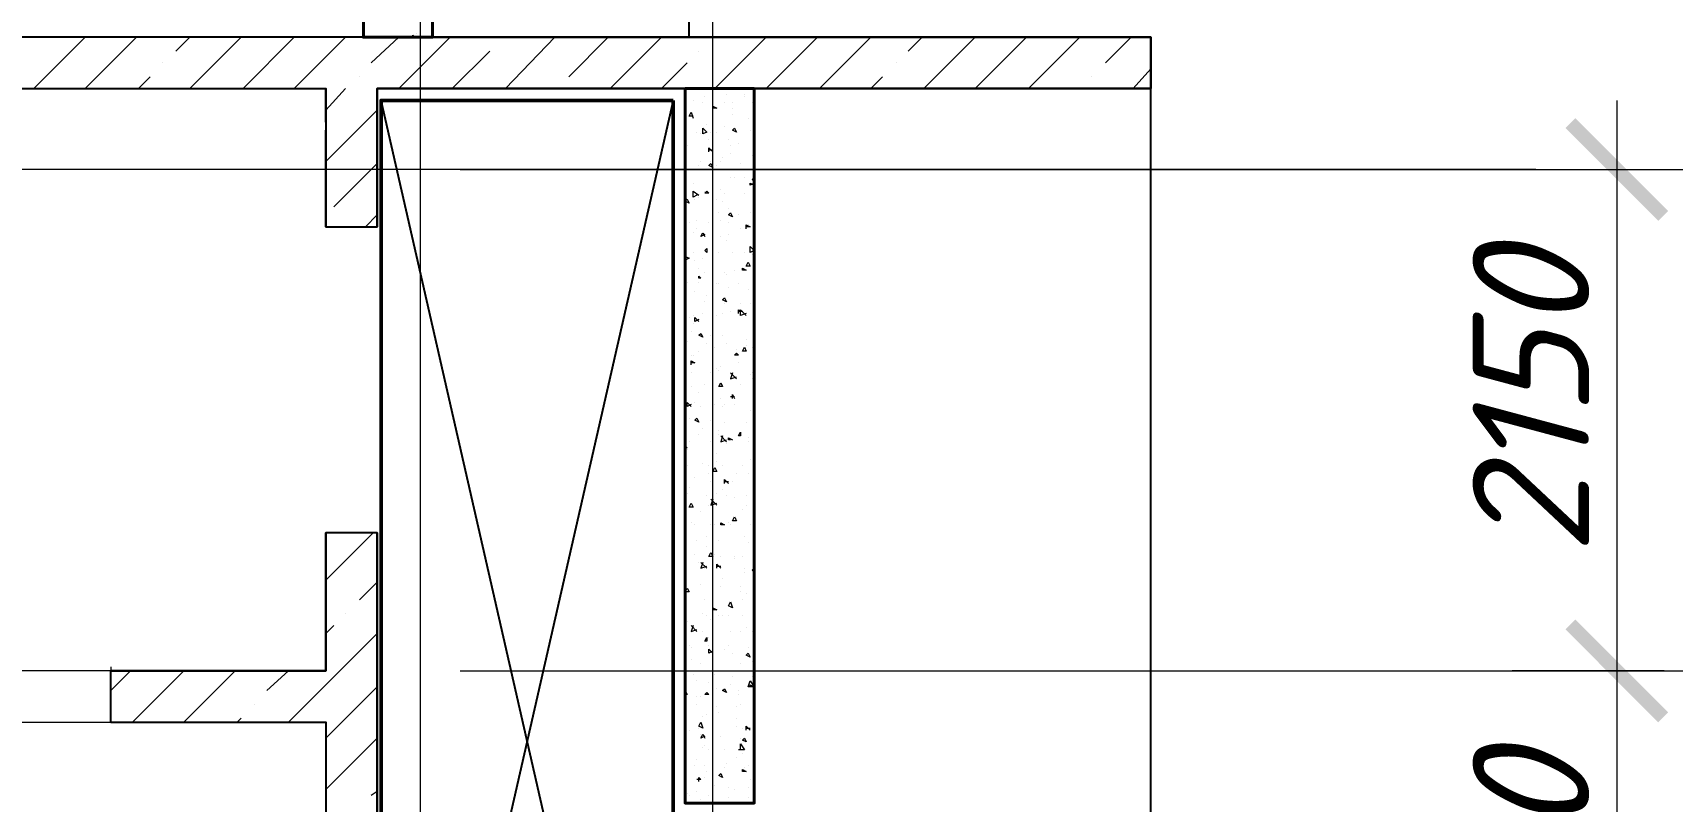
# Model space of a CAD drawing. Header units: millimetres. Extents: x 2279 to 5236, y 896 to 2828.
# Drawn here: x 4515.93 to 4551.09, y 1834.15 to 1850.63 of the extents above; entities that cross this region are included whole.
import ezdxf

# ---------------------------------------------------------------- set-up
doc = ezdxf.new("R2010")
doc.units = ezdxf.units.MM
for name, color, linetype in [('PDF _!!ОСНОВНАЯ', 7, 'Continuous'), ('PDF _!!ТОНКАЯ', 7, 'Continuous'), ('PDF _0', 7, 'Continuous'), ('PDF _2020-02-11_АР_Секция_1 - План этажа - Уровень 2$0$A-DETL-GENF', 7, 'Continuous'), ('PDF _2020-02-11_АР_Секция_1 - План этажа - Уровень 2$0$A-WALL-FNSH', 7, 'Continuous'), ('PDF _СПДС_СТЕНЫ', 7, 'Continuous'), ('PDF _Текст', 7, 'Continuous')]:
    doc.layers.add(name, color=color, linetype=linetype)
doc.styles.add('PDF ISOCPEUR Italic', font='isocpeui.ttf')

msp = doc.modelspace()

# ---------------------------------------------------------------- linework, layer by layer
at = {"layer": 'PDF _!!ОСНОВНАЯ', "lineweight": 50}
msp.add_lwpolyline([(4529.669, 1849.18), (4529.669, 1821.704), (4523.403, 1821.704), (4523.403, 1849.18)], close=True, dxfattribs=at)
at = {"layer": 'PDF _!!ТОНКАЯ', "lineweight": 20}
for points in [[(4524.25, 1775.263), (4524.25, 1780.259), (4524.25, 1781.402), (4524.25, 1795.88), (4524.25, 1815.481), (4524.25, 1826.234), (4524.25, 1836.945), (4524.25, 1847.698), (4524.25, 1867.299), (4524.25, 1880.55), (4524.25, 1894.562)], [(4530.515, 1777.338), (4530.515, 1782.333), (4530.515, 1795.88), (4530.515, 1815.481), (4530.515, 1826.234), (4530.515, 1836.945), (4530.515, 1847.698), (4530.515, 1867.299), (4530.515, 1880.55), (4530.515, 1894.562)], [(4515.952, 1849.434), (4517.053, 1850.534)], [(4517.053, 1849.434), (4518.154, 1850.534)], [(4519, 1850.238), (4519.297, 1850.534)], [(4519.297, 1849.434), (4520.397, 1850.534)], [(4520.44, 1849.434), (4521.54, 1850.534)], [(4521.54, 1849.434), (4522.641, 1850.534)], [(4523.191, 1849.984), (4523.784, 1850.534)], [(4523.784, 1849.434), (4524.885, 1850.534)], [(4526.028, 1850.534), (4526.028, 1850.534)], [(4526.07, 1849.434), (4527.129, 1850.534)], [(4527.425, 1849.688), (4528.272, 1850.534)], [(4528.314, 1849.434), (4529.415, 1850.534)], [(4530.515, 1850.534), (4530.515, 1850.534)], [(4530.558, 1849.434), (4531.658, 1850.534)], [(4531.658, 1849.434), (4532.759, 1850.534)], [(4532.801, 1849.434), (4533.902, 1850.534)], [(4534.706, 1850.238), (4535.003, 1850.534)], [(4535.045, 1849.434), (4536.146, 1850.534)], [(4536.146, 1849.434), (4537.247, 1850.534)], [(4537.289, 1849.434), (4538.39, 1850.534)], [(4538.94, 1849.984), (4539.49, 1850.534)], [(4518.704, 1849.984), (4518.704, 1849.984)], [(4524.927, 1849.434), (4525.731, 1850.238)], [(4529.415, 1849.434), (4529.965, 1849.984)], [(4530.219, 1850.238), (4530.219, 1850.238)], [(4534.452, 1849.984), (4534.452, 1849.984)], [(4518.196, 1849.434), (4518.45, 1849.688)], [(4522.937, 1849.688), (4522.937, 1849.688)], [(4533.902, 1849.434), (4534.156, 1849.688)], [(4538.644, 1849.688), (4538.644, 1849.688)], [(4539.533, 1849.434), (4539.914, 1849.857)], [(4522.218, 1848.968), (4522.641, 1849.434)], [(4522.218, 1847.867), (4523.318, 1848.968)], [(4549.905, 1849.18), (4549.905, 1835.463)], [(4522.387, 1846.894), (4523.318, 1847.825)], [(4548.169, 1847.698), (4543.173, 1847.698), (4536.4, 1847.698), (4530.177, 1847.698), (4508.374, 1847.698), (4500.5, 1847.698), (4493.007, 1847.698), (4488.646, 1847.698), (4466.167, 1847.698), (4459.901, 1847.698), (4455.117, 1847.698), (4441.104, 1847.698)], [(4525.096, 1847.698), (4531.15, 1847.698), (4537.416, 1847.698), (4554.9, 1847.698), (4559.938, 1847.698)], [(4547.788, 1847.698), (4550.921, 1847.698)], [(4523.064, 1846.47), (4523.318, 1846.724)], [(4522.218, 1838.892), (4523.234, 1839.908)], [(4522.937, 1838.469), (4523.318, 1838.85)], [(4549.905, 1838.469), (4549.905, 1824.753)], [(4522.641, 1838.173), (4522.641, 1838.173)], [(4521.413, 1835.844), (4522.218, 1836.649), (4523.318, 1837.749)], [(4522.218, 1837.749), (4522.387, 1837.919)], [(4517.603, 1836.522), (4518.027, 1836.945)], [(4518.069, 1835.844), (4519.17, 1836.945)], [(4519.17, 1835.844), (4520.27, 1836.945)], [(4520.948, 1836.522), (4521.413, 1836.945)], [(4525.096, 1836.945), (4531.15, 1836.945), (4537.416, 1836.945), (4554.9, 1836.945), (4559.938, 1836.945)], [(4522.218, 1835.506), (4523.318, 1836.606)], [(4520.694, 1836.225), (4520.694, 1836.225)], [(4520.313, 1835.844), (4520.397, 1835.929)], [(4522.218, 1834.405), (4523.318, 1835.506)], [(4523.191, 1834.278), (4523.318, 1834.363)]]:
    msp.add_lwpolyline(points, dxfattribs=at)
at = {"layer": 'PDF _!!ТОНКАЯ', "lineweight": 25}
for points in [[(4480.179, 1759.134), (4531.235, 1780.301), (4530.769, 1781.444), (4531.108, 1781.614), (4525.35, 1795.584), (4530.981, 1797.912), (4530.981, 1812.645), (4539.914, 1812.645), (4539.914, 1850.534), (4530.007, 1850.534), (4530.007, 1866.198)], [(4523.022, 1850.534), (4524.504, 1850.534), (4539.914, 1850.534), (4539.914, 1849.434), (4531.404, 1849.434), (4529.923, 1849.434), (4523.318, 1849.434), (4523.318, 1846.47)], [(4522.218, 1848.714), (4522.218, 1849.434)], [(4529.669, 1849.18), (4523.403, 1821.704)], [(4529.669, 1821.704), (4523.403, 1849.18)], [(4523.572, 1849.18), (4523.572, 1849.18)], [(4522.218, 1846.47), (4522.218, 1848.545)], [(4523.318, 1825.218), (4523.318, 1832.119), (4523.318, 1839.908), (4523.318, 1832.119), (4523.318, 1831.865), (4523.318, 1831.357), (4523.318, 1825.218), (4522.218, 1825.218), (4522.218, 1826.234), (4495.716, 1826.234), (4495.716, 1813.746), (4522.218, 1813.746), (4522.218, 1818.656), (4523.318, 1818.656), (4523.318, 1814.042)], [(4523.318, 1839.908), (4522.218, 1839.908), (4522.218, 1836.945), (4517.603, 1836.945), (4522.218, 1836.945), (4522.218, 1839.908)], [(4517.603, 1835.844), (4522.218, 1835.844), (4522.218, 1827.335), (4508.967, 1827.335), (4508.967, 1835.844), (4510.872, 1835.844)]]:
    msp.add_lwpolyline(points, dxfattribs=at)
msp.add_lwpolyline([(4495.716, 1846.47), (4495.716, 1849.434), (4522.218, 1849.434), (4522.218, 1846.47), (4523.318, 1846.47), (4523.318, 1849.434), (4539.914, 1849.434), (4539.914, 1850.534), (4494.615, 1850.534), (4494.615, 1846.47)], close=True, dxfattribs=at)
at = {"layer": 'PDF _!!ТОНКАЯ', "lineweight": 20}
msp.add_lwpolyline([(4550.921, 1836.945), (4547.661, 1836.945)], close=True, dxfattribs=at)
at = {"layer": 'PDF _0', "lineweight": 20}
msp.add_arc((4616.349, 1792.515), 128.507, 318.74634, 131.16578, dxfattribs=at)
at = {"layer": 'PDF _0', "transparency": 33554559}
for points in [[(4551.005, 1846.809), (4548.804, 1848.587), (4549.016, 1848.799)], [(4550.794, 1846.597), (4551.005, 1846.809), (4548.804, 1848.587)], [(4549.016, 1838.046), (4548.804, 1837.834), (4551.005, 1836.056)], [(4551.005, 1836.056), (4548.804, 1837.834), (4549.016, 1838.046)], [(4548.804, 1837.834), (4551.005, 1836.056), (4550.794, 1835.844)], [(4550.794, 1835.844), (4551.005, 1836.056), (4548.804, 1837.834)]]:
    msp.add_solid(points, dxfattribs=at)
at = {"layer": 'PDF _2020-02-11_АР_Секция_1 - План этажа - Уровень 2$0$A-DETL-GENF', "lineweight": 9}
for points in [[(4517.603, 1836.945), (4515.021, 1836.945)], [(4515.021, 1835.844), (4517.603, 1835.844)]]:
    msp.add_lwpolyline(points, dxfattribs=at)
at = {"layer": 'PDF _2020-02-11_АР_Секция_1 - План этажа - Уровень 2$0$A-DETL-GENF', "lineweight": 25}
msp.add_lwpolyline([(4517.603, 1835.844), (4517.603, 1836.945)], dxfattribs=at)
at = {"layer": 'PDF _2020-02-11_АР_Секция_1 - План этажа - Уровень 2$0$A-WALL-FNSH', "lineweight": 9}
for points in [[(4522.218, 1849.434), (4522.133, 1849.434)], [(4517.603, 1837.03), (4517.603, 1836.945)]]:
    msp.add_lwpolyline(points, dxfattribs=at)
at = {"layer": 'PDF _СПДС_СТЕНЫ', "lineweight": 40}
for points in [[(4524.504, 1866.198), (4524.504, 1850.534), (4523.022, 1850.534), (4523.022, 1866.198)], [(4531.404, 1849.434), (4531.404, 1834.109), (4529.923, 1834.109), (4529.923, 1849.434)]]:
    msp.add_lwpolyline(points, close=True, dxfattribs=at)
at = {"layer": 'PDF _СПДС_СТЕНЫ', "lineweight": 20}
for points in [[(4524.165, 1850.619), (4524.165, 1850.619)], [(4524.08, 1850.534), (4524.08, 1850.577), (4524.123, 1850.534)], [(4530.346, 1849.264), (4530.346, 1849.264)], [(4530.812, 1849.307), (4530.812, 1849.307)], [(4531.193, 1849.307), (4531.193, 1849.307)], [(4531.193, 1849.264), (4531.193, 1849.264)], [(4530.092, 1848.841), (4530.007, 1848.841), (4530.05, 1848.926), (4530.092, 1848.799)], [(4530.092, 1849.18), (4530.092, 1849.18)], [(4530.304, 1849.137), (4530.304, 1849.137)], [(4530.515, 1849.137), (4530.515, 1849.137)], [(4530.769, 1849.137), (4530.769, 1849.137)], [(4530.939, 1849.137), (4530.939, 1849.137)], [(4530.939, 1849.01), (4530.939, 1849.01)], [(4530.939, 1848.883), (4530.939, 1848.883)], [(4531.362, 1849.137), (4531.362, 1849.137)], [(4530.177, 1848.502), (4530.177, 1848.502)], [(4530.388, 1848.672), (4530.388, 1848.672)], [(4530.473, 1848.502), (4530.473, 1848.502)], [(4530.6, 1848.502), (4530.6, 1848.502)], [(4530.769, 1848.629), (4530.769, 1848.629)], [(4531.023, 1848.502), (4531.023, 1848.502)], [(4531.277, 1848.799), (4531.277, 1848.799)], [(4531.32, 1848.545), (4531.32, 1848.545)], [(4529.965, 1848.206), (4529.965, 1848.206)], [(4530.261, 1848.46), (4530.261, 1848.46)], [(4530.431, 1848.333), (4530.431, 1848.333)], [(4530.431, 1848.079), (4530.431, 1848.164), (4530.515, 1848.079)], [(4530.854, 1848.333), (4530.854, 1848.333)], [(4530.896, 1848.206), (4530.896, 1848.206)], [(4531.066, 1848.248), (4531.066, 1848.248)], [(4531.404, 1848.333), (4531.404, 1848.333)], [(4531.404, 1848.333), (4531.404, 1848.248)], [(4531.404, 1848.291), (4531.404, 1848.291)], [(4530.261, 1847.867), (4530.261, 1847.867)], [(4530.431, 1848.121), (4530.515, 1848.121)], [(4530.473, 1847.867), (4530.473, 1847.867)], [(4530.685, 1847.867), (4530.685, 1847.867)], [(4530.727, 1847.952), (4530.727, 1847.952)], [(4530.896, 1848.037), (4530.896, 1848.037)], [(4531.108, 1847.825), (4531.108, 1847.825)], [(4531.362, 1847.994), (4531.362, 1847.994)], [(4530.219, 1847.783), (4530.219, 1847.783)], [(4530.6, 1847.783), (4530.6, 1847.783)], [(4530.896, 1847.529), (4530.896, 1847.529)], [(4530.981, 1847.529), (4530.981, 1847.529)], [(4531.193, 1847.529), (4531.193, 1847.529)], [(4531.404, 1847.444), (4531.362, 1847.486), (4531.404, 1847.529), (4531.404, 1847.486)], [(4529.923, 1847.232), (4529.923, 1847.232)], [(4530.092, 1847.402), (4530.092, 1847.402)], [(4530.177, 1847.148), (4530.092, 1847.105), (4530.092, 1847.232), (4530.219, 1847.148)], [(4530.219, 1847.105), (4530.219, 1847.105)], [(4530.346, 1847.232), (4530.346, 1847.232)], [(4530.685, 1847.275), (4530.685, 1847.275)], [(4530.769, 1847.19), (4530.769, 1847.19)], [(4531.193, 1847.19), (4531.193, 1847.19)], [(4531.404, 1847.402), (4531.32, 1847.359), (4531.32, 1847.402), (4531.404, 1847.359)], [(4529.965, 1847.063), (4529.965, 1847.063)], [(4530.134, 1847.063), (4530.134, 1847.063)], [(4530.6, 1847.063), (4530.6, 1847.063)], [(4530.642, 1846.767), (4530.642, 1846.767)], [(4530.727, 1847.021), (4530.727, 1847.021)], [(4530.854, 1846.851), (4530.854, 1846.851)], [(4531.32, 1846.767), (4531.32, 1846.767)], [(4530.007, 1846.555), (4530.007, 1846.555)], [(4530.177, 1846.597), (4530.177, 1846.597)], [(4530.177, 1846.428), (4530.177, 1846.428)], [(4530.431, 1846.555), (4530.431, 1846.555)], [(4530.685, 1846.597), (4530.685, 1846.597)], [(4530.854, 1846.555), (4530.854, 1846.555)], [(4531.066, 1846.724), (4531.066, 1846.724)], [(4531.108, 1846.428), (4531.108, 1846.428)], [(4531.235, 1846.428), (4531.235, 1846.513), (4531.32, 1846.47), (4531.235, 1846.47)], [(4531.277, 1846.513), (4531.277, 1846.513)], [(4530.092, 1846.343), (4530.092, 1846.343)], [(4530.346, 1846.301), (4530.261, 1846.259), (4530.304, 1846.343), (4530.346, 1846.259)], [(4530.685, 1846.259), (4530.685, 1846.259)], [(4530.812, 1846.174), (4530.812, 1846.174)], [(4530.854, 1846.301), (4530.854, 1846.301)], [(4529.923, 1845.835), (4530.007, 1845.793), (4529.923, 1845.751)], [(4530.092, 1845.92), (4530.092, 1845.92)], [(4530.134, 1845.751), (4530.134, 1845.751)], [(4530.304, 1845.793), (4530.304, 1845.793)], [(4530.515, 1845.92), (4530.515, 1845.92)], [(4530.642, 1845.92), (4530.642, 1845.92)], [(4530.939, 1845.92), (4530.939, 1845.92)], [(4531.193, 1845.92), (4531.193, 1845.92)], [(4531.362, 1845.878), (4531.362, 1845.878)], [(4530.219, 1845.581), (4530.219, 1845.581)], [(4530.346, 1845.497), (4530.346, 1845.497)], [(4530.769, 1845.497), (4530.769, 1845.497)], [(4530.812, 1845.454), (4530.812, 1845.454)], [(4530.981, 1845.539), (4530.981, 1845.539)], [(4529.965, 1845.285), (4529.965, 1845.285)], [(4530.134, 1845.073), (4530.134, 1845.073)], [(4530.219, 1845.285), (4530.219, 1845.285)], [(4530.388, 1844.989), (4530.388, 1844.989)], [(4530.6, 1845.243), (4530.6, 1845.243)], [(4530.642, 1845.243), (4530.642, 1845.243)], [(4530.854, 1845.158), (4530.854, 1845.158)], [(4531.066, 1845.243), (4531.066, 1845.243)], [(4531.277, 1845.116), (4531.277, 1845.116)], [(4530.346, 1844.862), (4530.346, 1844.862)], [(4530.769, 1844.819), (4530.769, 1844.819)], [(4530.896, 1844.65), (4530.896, 1844.65)], [(4531.066, 1844.608), (4531.066, 1844.692), (4531.15, 1844.65), (4531.066, 1844.65)], [(4531.108, 1844.819), (4531.108, 1844.819)], [(4531.235, 1844.608), (4531.108, 1844.565), (4531.108, 1844.692), (4531.235, 1844.565)], [(4531.32, 1844.819), (4531.32, 1844.819)], [(4530.007, 1844.523), (4530.007, 1844.523)], [(4530.092, 1844.565), (4530.092, 1844.565)], [(4530.092, 1844.396), (4530.092, 1844.396)], [(4530.219, 1844.481), (4530.134, 1844.438), (4530.134, 1844.523), (4530.219, 1844.438)], [(4530.304, 1844.608), (4530.304, 1844.608)], [(4530.6, 1844.565), (4530.6, 1844.565)], [(4530.727, 1844.608), (4530.727, 1844.608)], [(4531.15, 1844.608), (4531.15, 1844.608)], [(4531.404, 1844.565), (4531.404, 1844.565)], [(4531.404, 1844.354), (4531.404, 1844.354)], [(4529.965, 1844.015), (4529.965, 1844.015)], [(4530.05, 1844.227), (4530.05, 1844.227)], [(4530.388, 1843.973), (4530.388, 1843.973)], [(4530.473, 1844.142), (4530.473, 1844.142)], [(4530.515, 1844.184), (4530.515, 1844.184)], [(4530.727, 1844.142), (4530.727, 1844.142)], [(4530.812, 1843.973), (4530.812, 1843.973)], [(4531.235, 1844.057), (4531.235, 1844.057)], [(4531.235, 1843.93), (4531.235, 1843.93)], [(4530.05, 1843.719), (4530.05, 1843.719)], [(4530.05, 1843.507), (4530.05, 1843.592), (4530.134, 1843.549), (4530.05, 1843.549)], [(4530.092, 1843.719), (4530.092, 1843.719)], [(4530.219, 1843.803), (4530.219, 1843.803)], [(4530.558, 1843.888), (4530.558, 1843.888)], [(4530.558, 1843.888), (4530.558, 1843.888)], [(4531.023, 1843.846), (4531.023, 1843.846)], [(4531.362, 1843.888), (4531.362, 1843.888)], [(4530.05, 1843.338), (4530.05, 1843.338)], [(4530.473, 1843.338), (4530.473, 1843.338)], [(4530.6, 1843.422), (4530.6, 1843.422)], [(4530.642, 1843.38), (4530.642, 1843.38)], [(4530.685, 1843.465), (4530.685, 1843.465)], [(4530.896, 1843.338), (4531.023, 1843.21)], [(4530.939, 1843.338), (4530.896, 1843.21), (4531.023, 1843.253)], [(4530.896, 1843.295), (4530.896, 1843.295)], [(4531.066, 1843.549), (4531.066, 1843.549)], [(4531.32, 1843.295), (4531.32, 1843.295)], [(4531.362, 1843.338), (4531.362, 1843.338)], [(4530.05, 1843.041), (4530.05, 1843.041)], [(4530.219, 1842.914), (4530.219, 1842.914)], [(4530.346, 1843.083), (4530.346, 1843.083)], [(4530.515, 1843.21), (4530.515, 1843.21)], [(4530.939, 1842.787), (4530.939, 1842.872), (4530.981, 1842.787)], [(4531.108, 1843.083), (4531.108, 1843.083)], [(4531.362, 1843.21), (4531.362, 1843.21)], [(4530.05, 1842.66), (4529.965, 1842.618), (4529.965, 1842.702), (4530.05, 1842.618)], [(4530.134, 1842.702), (4530.134, 1842.702)], [(4530.261, 1842.618), (4530.261, 1842.618)], [(4530.515, 1842.533), (4530.515, 1842.533)], [(4530.558, 1842.66), (4530.558, 1842.66)], [(4530.685, 1842.787), (4530.685, 1842.787)], [(4530.727, 1842.618), (4530.727, 1842.618)], [(4530.769, 1842.66), (4530.769, 1842.66)], [(4530.896, 1842.829), (4530.981, 1842.829)], [(4530.981, 1842.66), (4530.981, 1842.66)], [(4531.32, 1842.533), (4531.32, 1842.533)], [(4531.404, 1842.618), (4531.404, 1842.618)], [(4530.007, 1842.364), (4530.007, 1842.364)], [(4530.473, 1842.321), (4530.473, 1842.321)], [(4530.769, 1842.279), (4530.769, 1842.279)], [(4531.235, 1842.279), (4531.235, 1842.279)], [(4530.007, 1841.856), (4530.007, 1841.856)], [(4530.219, 1842.025), (4530.219, 1842.025)], [(4530.304, 1842.152), (4530.304, 1842.152)], [(4530.473, 1841.856), (4530.473, 1841.856)], [(4530.642, 1842.11), (4530.642, 1842.11)], [(4530.642, 1842.025), (4530.642, 1842.025)], [(4530.685, 1841.983), (4530.812, 1841.856)], [(4530.727, 1841.983), (4530.685, 1841.856), (4530.812, 1841.898)], [(4530.812, 1841.813), (4530.812, 1841.813)], [(4530.896, 1841.898), (4530.854, 1841.898), (4530.854, 1841.94), (4530.939, 1841.898)], [(4530.896, 1841.898), (4530.896, 1841.898)], [(4531.066, 1842.025), (4531.066, 1842.025)], [(4531.277, 1841.94), (4531.277, 1841.94)], [(4531.277, 1841.856), (4531.277, 1841.856)], [(4529.923, 1841.771), (4529.965, 1841.729), (4529.923, 1841.729)], [(4529.923, 1841.686), (4529.923, 1841.686)], [(4529.965, 1841.686), (4529.965, 1841.686)], [(4530.6, 1841.602), (4530.6, 1841.602)], [(4531.32, 1841.475), (4531.32, 1841.475)], [(4529.965, 1841.348), (4529.965, 1841.348)], [(4530.304, 1841.39), (4530.304, 1841.39)], [(4530.431, 1841.348), (4530.431, 1841.348)], [(4530.431, 1841.178), (4530.431, 1841.178)], [(4530.6, 1841.432), (4530.6, 1841.432)], [(4530.727, 1841.348), (4530.727, 1841.348)], [(4531.023, 1841.178), (4531.023, 1841.178)], [(4531.15, 1841.348), (4531.15, 1841.348)], [(4531.277, 1841.178), (4531.277, 1841.178)], [(4529.923, 1841.009), (4529.923, 1841.009)], [(4530.007, 1840.882), (4530.007, 1840.882)], [(4530.134, 1841.094), (4530.134, 1841.094)], [(4530.473, 1841.009), (4530.473, 1841.009)], [(4530.727, 1840.84), (4530.727, 1840.84)], [(4530.769, 1840.967), (4530.769, 1841.051), (4530.854, 1840.967)], [(4530.769, 1841.009), (4530.854, 1841.009)], [(4530.939, 1841.009), (4530.939, 1841.009)], [(4529.965, 1840.755), (4529.965, 1840.755)], [(4530.388, 1840.713), (4530.388, 1840.713)], [(4530.431, 1840.501), (4530.431, 1840.501)], [(4530.473, 1840.628), (4530.6, 1840.501)], [(4530.515, 1840.628), (4530.473, 1840.501), (4530.6, 1840.543)], [(4530.515, 1840.543), (4530.515, 1840.543)], [(4530.6, 1840.755), (4530.6, 1840.755)], [(4530.812, 1840.713), (4530.812, 1840.713)], [(4530.981, 1840.67), (4530.981, 1840.67)], [(4531.15, 1840.416), (4531.15, 1840.416)], [(4531.235, 1840.713), (4531.235, 1840.713)], [(4531.235, 1840.501), (4531.235, 1840.501)], [(4529.923, 1840.332), (4529.923, 1840.332)], [(4530.05, 1840.12), (4530.05, 1840.12)], [(4530.134, 1840.078), (4530.134, 1840.078)], [(4530.261, 1840.374), (4530.261, 1840.374)], [(4530.473, 1840.078), (4530.473, 1840.078)], [(4530.558, 1840.078), (4530.558, 1840.078)], [(4530.854, 1840.12), (4530.854, 1840.12)], [(4530.896, 1840.078), (4530.896, 1840.078)], [(4531.023, 1840.205), (4531.023, 1840.205)], [(4531.32, 1840.078), (4531.32, 1840.078)], [(4530.177, 1839.739), (4530.177, 1839.739)], [(4530.388, 1839.824), (4530.388, 1839.824)], [(4530.642, 1839.739), (4530.642, 1839.739)], [(4531.193, 1839.824), (4531.193, 1839.824)], [(4530.134, 1839.443), (4530.134, 1839.443)], [(4530.388, 1839.612), (4530.388, 1839.612)], [(4530.515, 1839.4), (4530.515, 1839.4)], [(4530.558, 1839.443), (4530.558, 1839.443)], [(4530.685, 1839.4), (4530.685, 1839.4)], [(4530.981, 1839.4), (4530.981, 1839.4)], [(4530.981, 1839.358), (4530.981, 1839.358)], [(4531.15, 1839.4), (4531.15, 1839.4)], [(4531.277, 1839.697), (4531.277, 1839.697)], [(4530.219, 1839.273), (4530.219, 1839.273)], [(4530.261, 1839.273), (4530.388, 1839.146)], [(4530.304, 1839.273), (4530.261, 1839.146), (4530.388, 1839.189)], [(4530.346, 1839.146), (4530.346, 1839.146)], [(4530.6, 1839.146), (4530.6, 1839.231), (4530.685, 1839.146)], [(4530.6, 1839.189), (4530.685, 1839.189)], [(4531.193, 1839.146), (4531.193, 1839.146)], [(4531.193, 1839.062), (4531.193, 1839.062)], [(4531.404, 1839.062), (4531.362, 1839.104), (4531.404, 1839.146), (4531.404, 1839.104)], [(4530.261, 1838.808), (4530.261, 1838.808)], [(4530.515, 1838.892), (4530.515, 1838.892)], [(4530.515, 1838.723), (4530.515, 1838.723)], [(4530.685, 1838.765), (4530.685, 1838.765)], [(4530.727, 1838.935), (4530.727, 1838.935)], [(4531.108, 1838.765), (4531.108, 1838.765)], [(4531.404, 1838.935), (4531.404, 1838.935)], [(4530.346, 1838.469), (4530.346, 1838.469)], [(4530.346, 1838.469), (4530.346, 1838.469)], [(4531.108, 1838.638), (4531.108, 1838.638)], [(4531.15, 1838.469), (4531.15, 1838.469)], [(4531.235, 1838.596), (4531.235, 1838.596)], [(4529.965, 1838.003), (4529.965, 1838.003)], [(4530.304, 1838.173), (4530.304, 1838.173)], [(4530.388, 1838.13), (4530.388, 1838.13)], [(4530.473, 1838.046), (4530.473, 1838.046)], [(4530.642, 1838.13), (4530.642, 1838.13)], [(4530.727, 1838.13), (4530.727, 1838.13)], [(4530.854, 1838.13), (4530.854, 1838.13)], [(4531.15, 1838.13), (4531.15, 1838.13)], [(4530.05, 1837.919), (4530.177, 1837.792)], [(4530.092, 1837.919), (4530.05, 1837.792), (4530.177, 1837.834)], [(4530.304, 1837.792), (4530.304, 1837.792)], [(4530.431, 1837.665), (4530.431, 1837.665)], [(4530.896, 1837.792), (4530.896, 1837.792)], [(4531.108, 1837.792), (4531.108, 1837.792)], [(4531.235, 1837.876), (4531.235, 1837.876)], [(4531.362, 1837.792), (4531.362, 1837.792)], [(4530.007, 1837.495), (4530.007, 1837.495)], [(4530.05, 1837.453), (4530.05, 1837.453)], [(4530.431, 1837.495), (4530.431, 1837.495)], [(4530.515, 1837.368), (4530.431, 1837.326), (4530.431, 1837.411), (4530.515, 1837.326)], [(4530.431, 1837.368), (4530.431, 1837.368)], [(4530.769, 1837.411), (4530.769, 1837.411)], [(4530.854, 1837.495), (4530.854, 1837.495)], [(4530.939, 1837.326), (4530.939, 1837.326)], [(4531.277, 1837.453), (4531.277, 1837.453)], [(4531.404, 1837.58), (4531.404, 1837.58)], [(4531.404, 1837.58), (4531.404, 1837.495)], [(4531.404, 1837.538), (4531.404, 1837.538)], [(4531.404, 1837.495), (4531.404, 1837.495)], [(4530.05, 1837.199), (4530.05, 1837.199)], [(4530.261, 1837.114), (4530.261, 1837.114)], [(4531.108, 1837.114), (4531.108, 1837.114)], [(4531.362, 1837.157), (4531.362, 1837.157)], [(4530.092, 1836.86), (4530.092, 1836.86)], [(4530.092, 1836.86), (4530.092, 1836.86)], [(4530.177, 1836.733), (4530.177, 1836.733)], [(4530.431, 1836.691), (4530.431, 1836.691)], [(4530.515, 1836.86), (4530.515, 1836.86)], [(4530.558, 1836.86), (4530.558, 1836.86)], [(4530.6, 1836.564), (4530.6, 1836.564)], [(4530.896, 1836.649), (4530.896, 1836.649)], [(4530.939, 1836.818), (4530.939, 1836.818)], [(4531.362, 1836.818), (4531.362, 1836.818)], [(4529.923, 1836.522), (4529.965, 1836.437), (4529.923, 1836.437)], [(4530.177, 1836.395), (4530.177, 1836.395)], [(4530.177, 1836.225), (4530.177, 1836.225)], [(4530.261, 1836.395), (4530.261, 1836.395)], [(4531.066, 1836.522), (4531.066, 1836.522)], [(4531.066, 1836.437), (4531.066, 1836.437)], [(4531.108, 1836.225), (4531.108, 1836.225)], [(4530.304, 1835.971), (4530.304, 1835.971)], [(4530.388, 1836.014), (4530.388, 1836.014)], [(4530.6, 1836.183), (4530.6, 1836.183)], [(4530.642, 1836.056), (4530.642, 1836.056)], [(4531.023, 1836.183), (4531.023, 1836.183)], [(4531.023, 1835.929), (4531.023, 1835.929)], [(4530.007, 1835.675), (4530.007, 1835.675)], [(4530.219, 1835.717), (4530.219, 1835.717)], [(4530.346, 1835.548), (4530.261, 1835.506), (4530.304, 1835.59), (4530.346, 1835.506)], [(4530.261, 1835.59), (4530.261, 1835.59)], [(4530.261, 1835.548), (4530.261, 1835.548)], [(4530.685, 1835.548), (4530.685, 1835.548)], [(4531.023, 1835.76), (4531.023, 1835.76)], [(4531.108, 1835.506), (4531.108, 1835.506)], [(4531.15, 1835.717), (4531.15, 1835.717)], [(4531.235, 1835.675), (4531.235, 1835.76), (4531.32, 1835.675)], [(4531.235, 1835.717), (4531.32, 1835.717)], [(4530.304, 1835.294), (4530.304, 1835.294)], [(4530.346, 1835.336), (4530.346, 1835.336)], [(4530.431, 1835.252), (4530.431, 1835.252)], [(4530.769, 1835.252), (4530.769, 1835.252)], [(4531.108, 1835.252), (4531.108, 1835.379), (4531.193, 1835.252), (4531.066, 1835.252)], [(4531.15, 1835.167), (4531.15, 1835.167)], [(4529.923, 1834.913), (4529.923, 1834.913)], [(4530.134, 1834.913), (4530.134, 1834.913)], [(4530.177, 1835.04), (4530.177, 1835.04)], [(4530.346, 1834.913), (4530.346, 1834.913)], [(4530.388, 1834.786), (4530.388, 1834.786)], [(4530.769, 1834.871), (4530.769, 1834.871)], [(4530.812, 1834.955), (4530.812, 1834.955)], [(4531.023, 1835.082), (4531.023, 1835.082)], [(4531.193, 1834.871), (4531.193, 1834.871)], [(4531.277, 1834.913), (4531.277, 1834.913)], [(4530.219, 1834.574), (4530.219, 1834.659), (4530.261, 1834.617), (4530.177, 1834.617)], [(4530.346, 1834.659), (4530.346, 1834.659)], [(4530.558, 1834.49), (4530.558, 1834.49)], [(4530.854, 1834.447), (4530.854, 1834.447)], [(4531.277, 1834.447), (4531.277, 1834.447)], [(4531.32, 1834.617), (4531.32, 1834.617)], [(4529.965, 1834.32), (4529.965, 1834.32)], [(4530.007, 1834.278), (4530.007, 1834.278)], [(4530.177, 1834.363), (4530.177, 1834.363)], [(4530.261, 1834.193), (4530.261, 1834.193)], [(4530.431, 1834.278), (4530.431, 1834.278)], [(4530.854, 1834.236), (4530.854, 1834.236)], [(4530.981, 1834.405), (4530.981, 1834.405)], [(4531.277, 1834.236), (4531.277, 1834.236)]]:
    msp.add_lwpolyline(points, dxfattribs=at)
for points in [[(4530.6, 1849.01), (4530.515, 1849.01), (4530.515, 1849.053)], [(4530.304, 1848.46), (4530.304, 1848.587), (4530.388, 1848.502)], [(4531.023, 1848.502), (4530.939, 1848.545), (4530.981, 1848.587)], [(4530.515, 1847.74), (4530.431, 1847.783), (4530.473, 1847.825)], [(4530.431, 1847.19), (4530.346, 1847.19), (4530.388, 1847.232)], [(4530.007, 1846.978), (4529.923, 1847.021), (4529.965, 1847.063)], [(4530.939, 1846.682), (4530.854, 1846.724), (4530.896, 1846.767)], [(4531.32, 1845.92), (4531.32, 1846.047), (4531.404, 1845.962)], [(4530.388, 1845.92), (4530.346, 1845.962), (4530.388, 1846.005)], [(4531.32, 1845.624), (4531.235, 1845.624), (4531.277, 1845.708)], [(4530.261, 1845.37), (4530.219, 1845.37), (4530.219, 1845.412)], [(4531.235, 1845.539), (4531.15, 1845.539), (4531.15, 1845.581)], [(4530.812, 1844.862), (4530.727, 1844.904), (4530.769, 1844.946)], [(4530.304, 1844.1), (4530.219, 1844.142), (4530.261, 1844.184)], [(4531.066, 1843.719), (4530.981, 1843.719), (4531.023, 1843.761)], [(4531.235, 1843.803), (4531.15, 1843.803), (4531.193, 1843.888)], [(4530.727, 1843.041), (4530.642, 1843.041), (4530.685, 1843.126)], [(4530.219, 1842.279), (4530.134, 1842.321), (4530.177, 1842.364)], [(4531.108, 1841.983), (4531.066, 1841.983), (4531.108, 1842.067)], [(4530.6, 1841.221), (4530.515, 1841.221), (4530.558, 1841.305)], [(4530.092, 1840.459), (4530.007, 1840.459), (4530.05, 1840.543)], [(4530.769, 1840.078), (4530.685, 1840.078), (4530.685, 1840.12)], [(4531.023, 1840.162), (4530.939, 1840.162), (4530.981, 1840.247)], [(4530.515, 1839.4), (4530.431, 1839.4), (4530.473, 1839.485)], [(4530.007, 1838.638), (4529.923, 1838.638), (4529.965, 1838.723)], [(4530.6, 1838.257), (4530.515, 1838.257), (4530.515, 1838.3)], [(4530.939, 1838.3), (4530.854, 1838.342), (4530.896, 1838.427)], [(4530.388, 1837.58), (4530.346, 1837.58), (4530.388, 1837.665)], [(4531.32, 1837.241), (4531.235, 1837.284), (4531.277, 1837.326)], [(4530.812, 1836.479), (4530.727, 1836.522), (4530.769, 1836.564)], [(4531.277, 1836.606), (4531.32, 1836.733), (4531.404, 1836.606)], [(4531.404, 1836.606), (4531.32, 1836.606), (4531.32, 1836.649)], [(4530.431, 1836.437), (4530.346, 1836.437), (4530.388, 1836.479)], [(4530.304, 1835.717), (4530.219, 1835.76), (4530.261, 1835.844)], [(4531.235, 1835.421), (4531.15, 1835.463), (4531.193, 1835.506)], [(4531.235, 1834.786), (4531.15, 1834.786), (4531.15, 1834.828)], [(4530.727, 1834.659), (4530.642, 1834.701), (4530.685, 1834.744)]]:
    msp.add_lwpolyline(points, close=True, dxfattribs=at)

# ---------------------------------------------------------------- texts
at = {"layer": 'PDF _Текст', "char_height": 2.4999, "attachment_point": 7, "rotation": 90, "style": 'PDF ISOCPEUR Italic'}
for s, insert in [('2150', (4549.312, 1839.443)), ('2140', (4549.312, 1828.605))]:
    msp.add_mtext(s, dxfattribs=dict(at, insert=insert))

doc.saveas('drawing.dxf')
